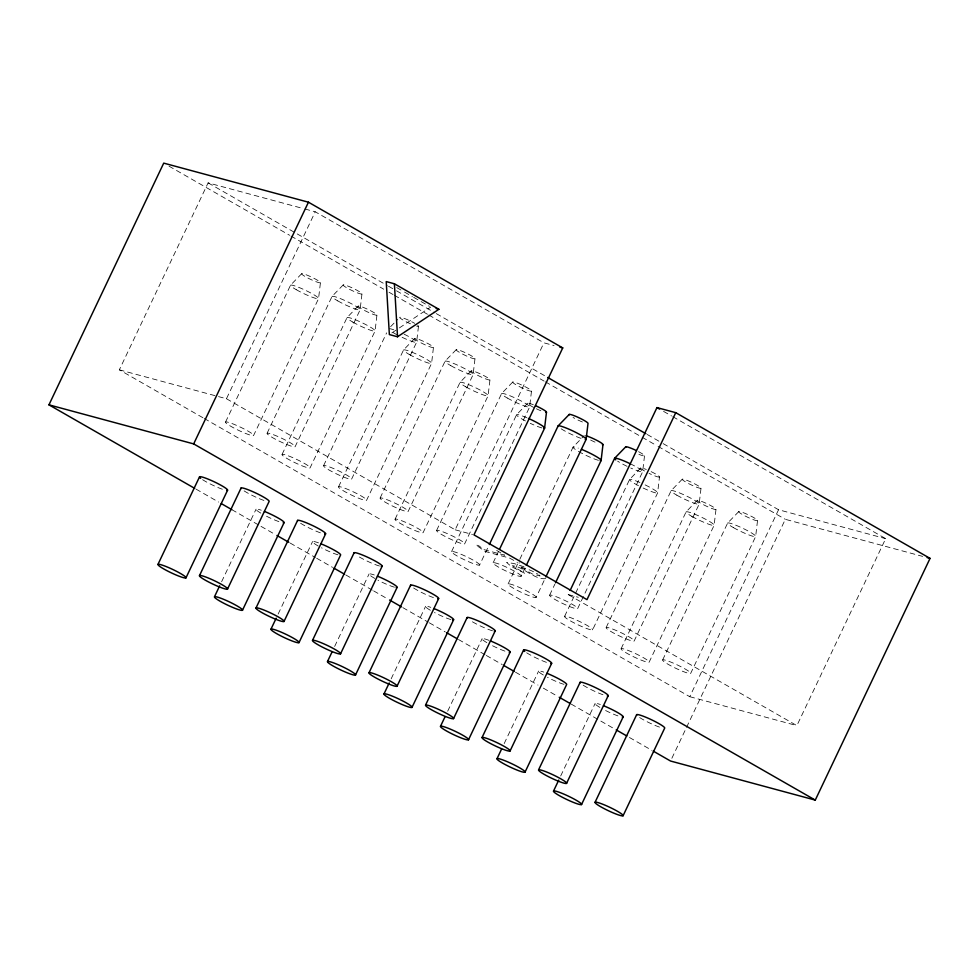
<?xml version="1.0" encoding="UTF-8"?>
<svg xmlns="http://www.w3.org/2000/svg" width="979" height="979" viewBox="0 0 979 979"><rect width="100%" height="100%" fill="white"/><g stroke="black" fill="none" stroke-linecap="round" stroke-linejoin="round"><path stroke-width="0.73" stroke-dasharray="4.89 3.67" d="M545.756 578.65C534.277 580.033 522.15 565.74 512.25 565.764L524.879 573.339L511.466 566.682L506.657 562.472L513.889 563.512L524.548 566.976M320.427 282.747A10.426 1.236 25.4 0 1 305.46 276.714A10.426 1.236 25.4 0 1 307.259 275.209A10.426 1.236 25.4 0 1 320.427 282.747L318.542 298.668L253.561 435.545A15.566 1.848 25.4 0 1 231.215 426.526A15.566 1.848 25.4 0 1 233.908 424.274A15.566 1.848 25.4 0 1 253.561 435.545M361.961 293.969A10.426 1.236 25.4 0 1 346.994 287.936A10.426 1.236 25.4 0 1 348.793 286.419A10.426 1.236 25.4 0 1 361.961 293.969L360.088 309.878L295.095 446.754A15.566 1.848 25.4 0 1 272.762 437.748A15.566 1.848 25.4 0 1 275.442 435.496A15.566 1.848 25.4 0 1 295.095 446.754M376.939 315.14A10.426 1.236 25.4 0 1 361.973 309.095A10.426 1.236 25.4 0 1 363.772 307.59A10.426 1.236 25.4 0 1 376.939 315.14L375.055 331.049L310.062 467.925A15.566 1.848 25.4 0 1 287.728 458.918A15.566 1.848 25.4 0 1 290.408 456.655A15.566 1.848 25.4 0 1 310.062 467.925M418.474 326.35L416.589 342.258L351.596 479.135A15.566 1.848 25.4 0 1 329.262 470.128A15.566 1.848 25.4 0 1 331.954 467.876A15.566 1.848 25.4 0 1 351.596 479.135M433.44 347.521A10.426 1.236 25.4 0 1 418.474 341.475A10.426 1.236 25.4 0 1 420.272 339.97A10.426 1.236 25.4 0 1 433.44 347.521L431.568 363.429L366.574 500.306A15.566 1.848 25.4 0 1 344.241 491.299A15.566 1.848 25.4 0 1 346.921 489.035A15.566 1.848 25.4 0 1 366.574 500.306M474.986 358.73A10.426 1.236 25.4 0 1 460.02 352.697A10.426 1.236 25.4 0 1 461.819 351.18A10.426 1.236 25.4 0 1 474.986 358.73L473.102 374.639L408.108 511.515A15.566 1.848 25.4 0 1 385.775 502.508A15.566 1.848 25.4 0 1 388.455 500.257A15.566 1.848 25.4 0 1 408.108 511.515M489.953 379.901A10.426 1.236 25.4 0 1 474.986 373.856A10.426 1.236 25.4 0 1 476.785 372.35A10.426 1.236 25.4 0 1 489.953 379.901L488.068 395.81L423.087 532.686A15.566 1.848 25.4 0 1 400.741 523.679A15.566 1.848 25.4 0 1 403.434 521.415A15.566 1.848 25.4 0 1 423.087 532.686M531.487 391.111A10.426 1.236 25.4 0 1 516.52 385.077A10.426 1.236 25.4 0 1 518.319 383.56A10.426 1.236 25.4 0 1 531.487 391.111L529.615 407.019L464.621 543.896A15.566 1.848 25.4 0 1 442.288 534.889A15.566 1.848 25.4 0 1 444.968 532.637A15.566 1.848 25.4 0 1 464.621 543.896M644.512 455.871L642.628 471.792L577.634 608.657A15.566 1.848 25.4 0 1 555.301 599.65A15.566 1.848 25.4 0 1 557.981 597.398A15.566 1.848 25.4 0 1 577.634 608.657M651.145 471.645A10.426 1.236 25.4 0 1 659.479 477.042L657.607 492.951L592.613 629.827A15.566 1.848 25.4 0 1 570.267 620.821A15.566 1.848 25.4 0 1 572.96 618.569A15.566 1.848 25.4 0 1 592.613 629.827M701.013 488.252A10.426 1.236 25.4 0 1 686.059 482.219A10.426 1.236 25.4 0 1 687.845 480.701A10.426 1.236 25.4 0 1 701.013 488.252L699.141 504.173L634.147 641.037A15.566 1.848 25.4 0 1 611.814 632.03A15.566 1.848 25.4 0 1 614.494 629.778A15.566 1.848 25.4 0 1 634.147 641.037M715.992 509.423A10.426 1.236 25.4 0 1 701.025 503.39A10.426 1.236 25.4 0 1 702.824 501.872A10.426 1.236 25.4 0 1 715.992 509.423L714.107 525.331L649.114 662.208A15.566 1.848 25.4 0 1 626.78 653.201A15.566 1.848 25.4 0 1 629.473 650.949A15.566 1.848 25.4 0 1 649.114 662.208M757.526 520.632A10.426 1.236 25.4 0 1 742.559 514.599A10.426 1.236 25.4 0 1 744.358 513.082A10.426 1.236 25.4 0 1 757.526 520.632L755.641 536.553L690.66 673.417A15.566 1.848 25.4 0 1 668.314 664.411A15.566 1.848 25.4 0 1 671.007 662.159A15.566 1.848 25.4 0 1 690.66 673.417M202.91 417.727L119.34 369.829L208.111 182.865L303.49 208.613M119.34 369.829L226.455 398.747L315.226 211.782L543.932 342.834L554.065 345.563M225.562 422.022L290.555 285.158L301.667 273.704M267.096 433.244L332.089 296.368L343.213 284.913M221.633 581.697L256.07 509.153M282.074 454.403L347.068 317.539L358.179 306.084M323.608 465.625L386.644 332.86M278.134 614.078L312.582 541.534M338.575 486.783L403.568 349.919L414.692 338.465M380.121 498.005L445.115 361.129L456.226 349.674M334.647 646.458L369.095 573.914M395.088 519.176L460.081 382.299L471.193 370.845M436.622 530.385L501.615 393.509L512.739 382.055M226.455 398.747L455.162 529.798L543.932 342.834M391.159 678.839L425.608 606.295M451.6 551.556L516.594 414.68L527.705 403.226M479.588 565.067A15.566 1.848 25.4 0 0 459.934 553.808A15.566 1.848 25.4 0 0 457.254 556.06A15.566 1.848 25.4 0 0 479.588 565.067L488.692 545.903M493.135 562.766L498.335 551.813M447.672 711.219L482.109 638.675M508.113 583.937L519.151 560.661M519.812 559.29L573.094 447.06L584.218 435.606M521.134 576.276A15.566 1.848 25.4 0 0 501.481 565.018A15.566 1.848 25.4 0 0 498.788 567.269A15.566 1.848 25.4 0 0 521.134 576.276L525.025 568.065M536.1 597.447A15.566 1.848 25.4 0 0 516.447 586.188A15.566 1.848 25.4 0 0 513.767 588.44A15.566 1.848 25.4 0 0 536.1 597.447L545.205 578.283M549.647 595.146L554.848 584.194M672.818 416.687L885.665 538.646L796.882 725.61L568.175 594.559L569.484 591.805M504.173 743.599L538.621 671.056M564.614 616.317L629.607 479.441L640.731 467.986M606.16 627.527L671.141 490.65L682.265 479.196M560.686 775.98L595.134 703.436M621.127 648.698L686.12 511.821L697.232 500.367M662.661 659.907L727.654 523.031L738.778 511.576M204.244 418.486L689.767 696.705L778.55 509.741L885.665 538.646M671.863 758.272L785.329 519.323L922.671 556.39M390.621 326.668L397.694 319.374M391.869 332.909L398.135 328.736M399.383 327.904L430.723 307.076M496.647 550.406L504.589 555.203L483.638 549.549L478.939 545.817L475.77 544.826L485.033 551.41L509.569 558.067L517.487 562.484M518.882 562.949L519.604 562.949M304.958 209.004L315.226 211.782M455.162 529.798L472.514 534.485M568.175 594.559L578.308 597.288M689.767 696.705L796.882 725.61M663.566 411.388L671.496 415.928M396.691 287.581L403.238 291.326M404.547 292.085L412.392 296.576M413.701 297.335L429.414 306.329M208.111 182.865L387.207 285.489M388.528 286.247L395.161 290.053M396.495 290.812L434.957 312.852M436.291 313.61L546.392 376.707M647.217 434.48L661.804 442.838M663.138 443.609L778.55 509.741M169.024 166.173L289.637 235.278M290.959 236.037L383.731 289.197M389.042 292.244L393.007 294.52M394.341 295.279L427.468 314.259M428.802 315.03L544.104 381.1M545.425 381.859L640.853 436.536M642.187 437.295L656.762 445.653M658.084 446.412L785.329 519.323M196.069 489.145L218.598 502.056M231.852 509.655L259.68 525.601M261.014 526.359L275.588 534.718M290.163 543.064L315.348 557.492M316.67 558.25L332.579 567.367M345.832 574.967L372.338 590.153M373.672 590.912L388.247 599.27M402.822 607.616L428.007 622.057M429.328 622.815L445.237 631.92M458.49 639.52L484.997 654.706M486.318 655.465L502.227 664.582M515.48 672.181L538.009 685.092M543.321 688.127L557.895 696.473M571.149 704.072L614.885 729.135M629.46 737.493L651.99 750.404M536.468 573.351L538.071 574.318M539.172 575.065L540.053 575.982L532.246 573.963L519.482 566.547L528.929 569.668A7.367 0.869 25.4 0 1 534.632 572.348M433.428 597.582A15.566 1.848 25.4 0 1 413.64 588.024M492.486 630.77A15.566 1.848 25.4 0 1 470.14 620.405M450.94 619.56A15.566 1.848 25.4 0 1 434.48 612.56M430.307 610.247A15.566 1.848 25.4 0 1 430.797 607.359M394.439 587.18A15.566 1.848 25.4 0 1 377.967 580.18M374.749 578.418A15.566 1.848 25.4 0 1 374.284 574.979M337.926 554.799A15.566 1.848 25.4 0 1 321.467 547.799M318.236 546.037A15.566 1.848 25.4 0 1 319.827 543.357M379.46 566.009A15.566 1.848 25.4 0 1 357.127 555.644M320.414 532.821A15.566 1.848 25.4 0 1 300.614 523.263M278.868 521.611A15.566 1.848 25.4 0 1 264.954 515.419M260.781 513.106A15.566 1.848 25.4 0 1 261.271 510.218M222.368 489.231A15.566 1.848 25.4 0 1 202.567 479.673M504.907 651.133A15.566 1.848 25.4 0 1 490.993 644.941M486.808 642.628A15.566 1.848 25.4 0 1 490.455 640.927M546.441 662.342A15.566 1.848 25.4 0 1 526.653 652.785M563.965 684.321A15.566 1.848 25.4 0 1 547.494 677.321M543.321 675.008A15.566 1.848 25.4 0 1 543.822 672.12M602.954 694.723A15.566 1.848 25.4 0 1 583.166 685.178M659.467 727.103A15.566 1.848 25.4 0 1 639.666 717.558M617.933 715.894A15.566 1.848 25.4 0 1 604.006 709.702M599.833 707.389A15.566 1.848 25.4 0 1 600.323 704.501M263.902 500.44A15.566 1.848 25.4 0 1 244.101 490.883M404.143 334.206A15.566 1.848 25.4 0 1 416.589 342.258A15.566 1.848 25.4 0 1 401.047 336.813M397.474 335.014A15.566 1.848 25.4 0 1 391.6 331.648M389.483 328.638A15.566 1.848 25.4 0 1 393.791 329.813M417.739 325.309A10.426 1.236 25.4 0 1 416.699 326.178M410.519 323.829A10.426 1.236 25.4 0 1 399.934 317.22A10.426 1.236 25.4 0 1 414.68 323.327M645.149 484.899A15.566 1.848 25.4 0 1 657.607 492.951A15.566 1.848 25.4 0 1 642.053 487.505M638.479 485.706A15.566 1.848 25.4 0 1 629.607 479.441A15.566 1.848 25.4 0 1 641.478 483.198M659.479 477.042A10.426 1.236 25.4 0 1 649.065 473.383M644.512 471.009A10.426 1.236 25.4 0 1 646.311 469.492M598.438 460.326A15.566 1.848 25.4 0 1 577.341 450.744A15.566 1.848 25.4 0 1 578.295 448.125M630.182 463.728A15.566 1.848 25.4 0 1 642.713 471.56A15.566 1.848 25.4 0 1 630.757 468.035M627.086 466.334A15.566 1.848 25.4 0 1 617.639 461.17M638.565 451.674A10.426 1.236 25.4 0 1 644.561 455.712A10.426 1.236 25.4 0 1 638.92 454.366M595.024 442.141A10.426 1.236 25.4 0 1 590.166 439.804M541.938 427.945A15.566 1.848 25.4 0 1 530.263 423.32M525.466 420.946A15.566 1.848 25.4 0 1 516.533 414.741A15.566 1.848 25.4 0 1 527.253 417.911M580.926 438.347A15.566 1.848 25.4 0 1 561.126 428.79M582.407 421.986A10.426 1.236 25.4 0 1 573.033 417.458M540.873 410.764A10.426 1.236 25.4 0 1 536.051 408.622M533.653 407.423A10.426 1.236 25.4 0 1 527.657 403.372A10.426 1.236 25.4 0 1 533.298 404.731M296.209 289.662A15.566 1.848 25.4 0 0 318.542 298.668A15.566 1.848 25.4 0 0 298.889 287.41A15.566 1.848 25.4 0 0 296.209 289.662M337.743 300.871A15.566 1.848 25.4 0 0 360.088 309.878A15.566 1.848 25.4 0 0 340.435 298.619A15.566 1.848 25.4 0 0 337.743 300.871M352.721 322.042A15.566 1.848 25.4 0 0 375.055 331.049A15.566 1.848 25.4 0 0 355.401 319.79A15.566 1.848 25.4 0 0 352.721 322.042M409.222 354.422A15.566 1.848 25.4 0 0 431.568 363.429A15.566 1.848 25.4 0 0 411.914 352.171A15.566 1.848 25.4 0 0 409.222 354.422M450.768 365.632A15.566 1.848 25.4 0 0 473.102 374.639A15.566 1.848 25.4 0 0 453.448 363.38A15.566 1.848 25.4 0 0 450.768 365.632M465.735 386.803A15.566 1.848 25.4 0 0 488.068 395.81A15.566 1.848 25.4 0 0 468.415 384.551A15.566 1.848 25.4 0 0 465.735 386.803M507.269 398.012A15.566 1.848 25.4 0 0 529.615 407.019A15.566 1.848 25.4 0 0 509.961 395.761A15.566 1.848 25.4 0 0 507.269 398.012M691.774 516.325A15.566 1.848 25.4 0 0 714.107 525.331A15.566 1.848 25.4 0 0 694.454 514.073A15.566 1.848 25.4 0 0 691.774 516.325M733.308 527.546A15.566 1.848 25.4 0 0 755.641 536.553A15.566 1.848 25.4 0 0 736 525.282A15.566 1.848 25.4 0 0 733.308 527.546M676.807 495.166A15.566 1.848 25.4 0 0 699.141 504.173A15.566 1.848 25.4 0 0 679.487 492.902A15.566 1.848 25.4 0 0 676.807 495.166"/><path stroke-width="1.47" d="M546.466 412.281L544.581 428.19L489.341 544.532M602.966 444.662L601.094 460.571L545.854 576.912M194.735 488.386L48.95 404.841L163.726 163.126L308.446 202.2L562.741 347.912L473.958 534.877L586.984 599.637L675.755 412.673L930.05 558.385L815.274 800.1L670.554 761.038L653.323 751.162M48.95 404.841L193.671 443.903L308.446 202.2M157.974 564.369L199.569 476.773M185.961 577.879A15.566 1.848 25.4 0 0 166.308 566.621A15.566 1.848 25.4 0 0 163.628 568.872A15.566 1.848 25.4 0 0 185.961 577.879L227.556 490.283M199.508 575.579L241.103 487.983M214.487 596.749L219.675 585.797M227.507 589.101A15.566 1.848 25.4 0 0 207.854 577.83A15.566 1.848 25.4 0 0 205.162 580.094A15.566 1.848 25.4 0 0 227.507 589.101L269.09 501.505A15.566 1.848 25.4 0 0 254.809 492.572A15.566 1.848 25.4 0 0 241.177 488.558M242.474 610.26A15.566 1.848 25.4 0 0 222.82 599.001A15.566 1.848 25.4 0 0 220.14 601.253A15.566 1.848 25.4 0 0 242.474 610.26L284.069 522.664M256.021 607.959L297.616 520.363M270.987 629.13L276.188 618.19M284.008 621.481A15.566 1.848 25.4 0 0 264.354 610.211A15.566 1.848 25.4 0 0 261.674 612.475A15.566 1.848 25.4 0 0 284.008 621.481L325.603 533.885M298.987 642.64A15.566 1.848 25.4 0 0 279.333 631.382A15.566 1.848 25.4 0 0 276.641 633.633A15.566 1.848 25.4 0 0 298.987 642.64L340.582 555.044A15.566 1.848 25.4 0 0 320.928 543.786M312.534 640.339L354.117 552.743M327.5 661.51L332.052 651.928M340.521 653.862A15.566 1.848 25.4 0 0 320.867 642.591A15.566 1.848 25.4 0 0 318.187 644.855A15.566 1.848 25.4 0 0 340.521 653.862L382.116 566.266M355.487 675.033A15.566 1.848 25.4 0 0 335.846 663.762A15.566 1.848 25.4 0 0 333.154 666.014A15.566 1.848 25.4 0 0 355.487 675.033L397.082 587.424M369.034 672.732L410.629 585.124M384.013 693.891L389.214 682.95M397.033 686.242A15.566 1.848 25.4 0 0 377.38 674.972A15.566 1.848 25.4 0 0 374.688 677.235A15.566 1.848 25.4 0 0 397.033 686.242L438.629 598.646M412 707.413A15.566 1.848 25.4 0 0 392.346 696.142A15.566 1.848 25.4 0 0 389.666 698.406A15.566 1.848 25.4 0 0 412 707.413L453.595 619.817M425.547 705.113L467.142 617.516M499.633 549.072L558.128 425.889L569.24 414.435M440.513 726.271L445.066 716.701M453.534 718.623A15.566 1.848 25.4 0 0 433.881 707.364A15.566 1.848 25.4 0 0 431.201 709.616A15.566 1.848 25.4 0 0 453.534 718.623L495.129 631.027M526.323 565.324L586.115 439.4L588 423.491A10.426 1.236 25.4 0 0 578.43 417.507A10.426 1.236 25.4 0 0 569.301 414.815M468.513 739.794A15.566 1.848 25.4 0 0 448.859 728.523A15.566 1.848 25.4 0 0 446.179 730.787A15.566 1.848 25.4 0 0 468.513 739.794L510.108 652.198M482.06 737.493L523.655 649.897M555.497 582.823L614.641 458.27L625.752 446.816M570.133 590.435L656.958 407.594L675.755 412.673M497.026 758.652L501.578 749.082M510.047 751.003A15.566 1.848 25.4 0 0 490.393 739.745A15.566 1.848 25.4 0 0 487.713 741.996A15.566 1.848 25.4 0 0 510.047 751.003L551.642 663.407M525.025 772.174A15.566 1.848 25.4 0 0 505.372 760.903A15.566 1.848 25.4 0 0 502.68 763.167A15.566 1.848 25.4 0 0 525.025 772.174L566.608 684.578A15.566 1.848 25.4 0 0 546.967 673.307M538.56 769.873L580.155 682.277M553.539 791.044L558.74 780.092M566.56 783.384A15.566 1.848 25.4 0 0 546.906 772.125A15.566 1.848 25.4 0 0 544.226 774.377A15.566 1.848 25.4 0 0 566.56 783.384L608.155 695.788M581.526 804.554A15.566 1.848 25.4 0 0 561.873 793.284A15.566 1.848 25.4 0 0 559.193 795.548A15.566 1.848 25.4 0 0 581.526 804.554L623.121 716.958M595.073 802.254L636.668 714.658M623.072 815.764A15.566 1.848 25.4 0 0 603.419 804.505A15.566 1.848 25.4 0 0 600.727 806.757A15.566 1.848 25.4 0 0 623.072 815.764L664.655 728.168A15.566 1.848 25.4 0 0 650.374 719.235A15.566 1.848 25.4 0 0 636.742 715.221M397.535 336.776L438.898 309.291L394.402 283.788L386.228 281.585L389.361 334.573L397.535 336.776L394.402 283.788M436.169 308.556L438.898 309.291M559.853 347.129L562.741 347.912M927.101 557.589L930.05 558.385M656.958 407.594L659.601 409.112M547.714 377.466L645.883 433.721M193.671 443.903L815.274 800.1M221.254 503.573L231.852 509.655M276.91 535.476L288.842 542.305M333.9 568.126L344.51 574.208M389.569 600.029L401.5 606.858M446.559 632.679L457.169 638.761M503.549 665.341L514.159 671.41M559.217 697.244L569.827 703.314M616.207 729.893L626.817 735.975M410.703 585.699A15.566 1.848 25.4 0 1 426.183 590.582A15.566 1.848 25.4 0 1 437.748 598.744M467.216 618.079A15.566 1.848 25.4 0 1 482.684 622.962A15.566 1.848 25.4 0 1 494.26 631.125M433.942 608.546A15.566 1.848 25.4 0 1 449.349 616.134A15.566 1.848 25.4 0 1 452.714 619.915M377.429 576.166A15.566 1.848 25.4 0 1 392.836 583.753A15.566 1.848 25.4 0 1 396.214 587.535M354.202 553.319A15.566 1.848 25.4 0 1 369.67 558.201A15.566 1.848 25.4 0 1 381.235 566.364M297.689 520.938A15.566 1.848 25.4 0 1 313.158 525.821A15.566 1.848 25.4 0 1 324.722 533.983M264.416 511.405A15.566 1.848 25.4 0 1 279.823 518.992A15.566 1.848 25.4 0 1 283.188 522.774M200.671 478.327A15.566 1.848 25.4 0 1 213.275 481.362A15.566 1.848 25.4 0 1 226.675 490.393M490.455 640.927A15.566 1.848 25.4 0 1 505.862 648.514A15.566 1.848 25.4 0 1 509.227 652.295M524.744 651.451A15.566 1.848 25.4 0 1 537.361 654.474A15.566 1.848 25.4 0 1 550.761 663.505M580.229 682.84A15.566 1.848 25.4 0 1 595.709 687.723A15.566 1.848 25.4 0 1 607.274 695.898M603.468 705.688A15.566 1.848 25.4 0 1 618.875 713.275A15.566 1.848 25.4 0 1 622.24 717.056M581.44 449.312A15.566 1.848 25.4 0 1 596.847 456.899A15.566 1.848 25.4 0 1 600.213 460.681M615.742 459.824A15.566 1.848 25.4 0 1 630.182 463.728M625.801 447.195A10.426 1.236 25.4 0 1 636.166 450.475M585.993 435.777A10.426 1.236 25.4 0 1 598.145 441.064A10.426 1.236 25.4 0 1 602.379 444.735M528.464 418.437A15.566 1.848 25.4 0 1 543.7 428.3M558.201 426.465A15.566 1.848 25.4 0 1 573.67 431.347A15.566 1.848 25.4 0 1 585.246 439.51M535.66 405.734A10.426 1.236 25.4 0 1 545.878 412.355"/></g></svg>
